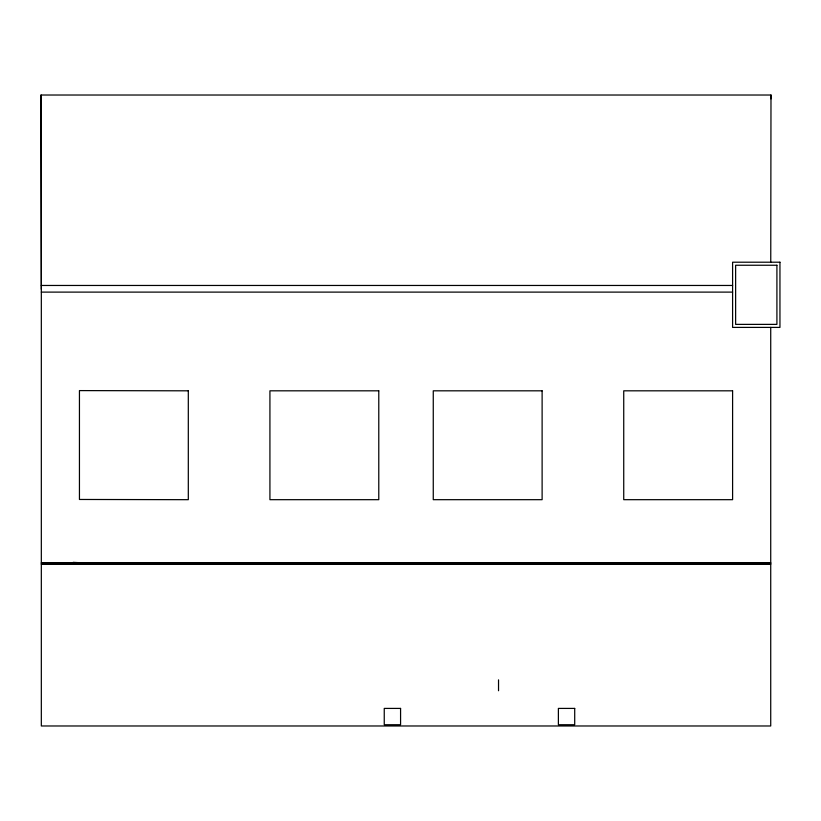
<?xml version="1.0" encoding="UTF-8"?>
<svg xmlns="http://www.w3.org/2000/svg" width="821" height="821" viewBox="0 0 821 821"><rect width="100%" height="100%" fill="white"/><g stroke="black" fill="none" stroke-linecap="round" stroke-linejoin="round"><path stroke-width="1.23" d="M770.755 262.207L770.991 95.02L41.05 95.02L41.327 289.31M41.05 95.02L41.327 285.462L732.599 285.462M41.327 292.112L732.599 292.112M41.327 562.693L770.724 562.693M41.327 563.524L770.724 563.524M41.327 564.253L770.724 564.253M73.161 562.344L79.442 562.693M770.991 95.02L770.991 98.869M770.724 327.405L770.724 725.98L41.327 725.98L41.327 285.462M732.599 563.524L732.599 564.253M498.532 679.86L498.532 690.748M79.442 563.524L79.442 564.253M779.95 262.207L732.599 262.207L732.599 327.405L779.95 327.405L779.95 262.207M776.912 265.245L735.626 265.245L735.626 324.377L776.912 324.377L776.912 265.245M378.779 390.817L269.924 390.817L269.924 499.681L378.779 499.681L378.779 390.817M542.117 390.817L433.262 390.817L433.262 499.681L542.117 499.681L542.117 390.817M732.599 390.817L623.734 390.817L623.734 499.681L732.599 499.681L732.599 390.817M400.576 708.41L384.249 708.41L384.249 724.738L400.576 724.738L400.576 708.41M574.71 708.41L558.383 708.41L558.383 724.738L574.71 724.738L574.71 708.41M188.307 390.817L79.442 390.601L79.442 499.466L188.307 499.681L188.307 390.817"/></g></svg>
